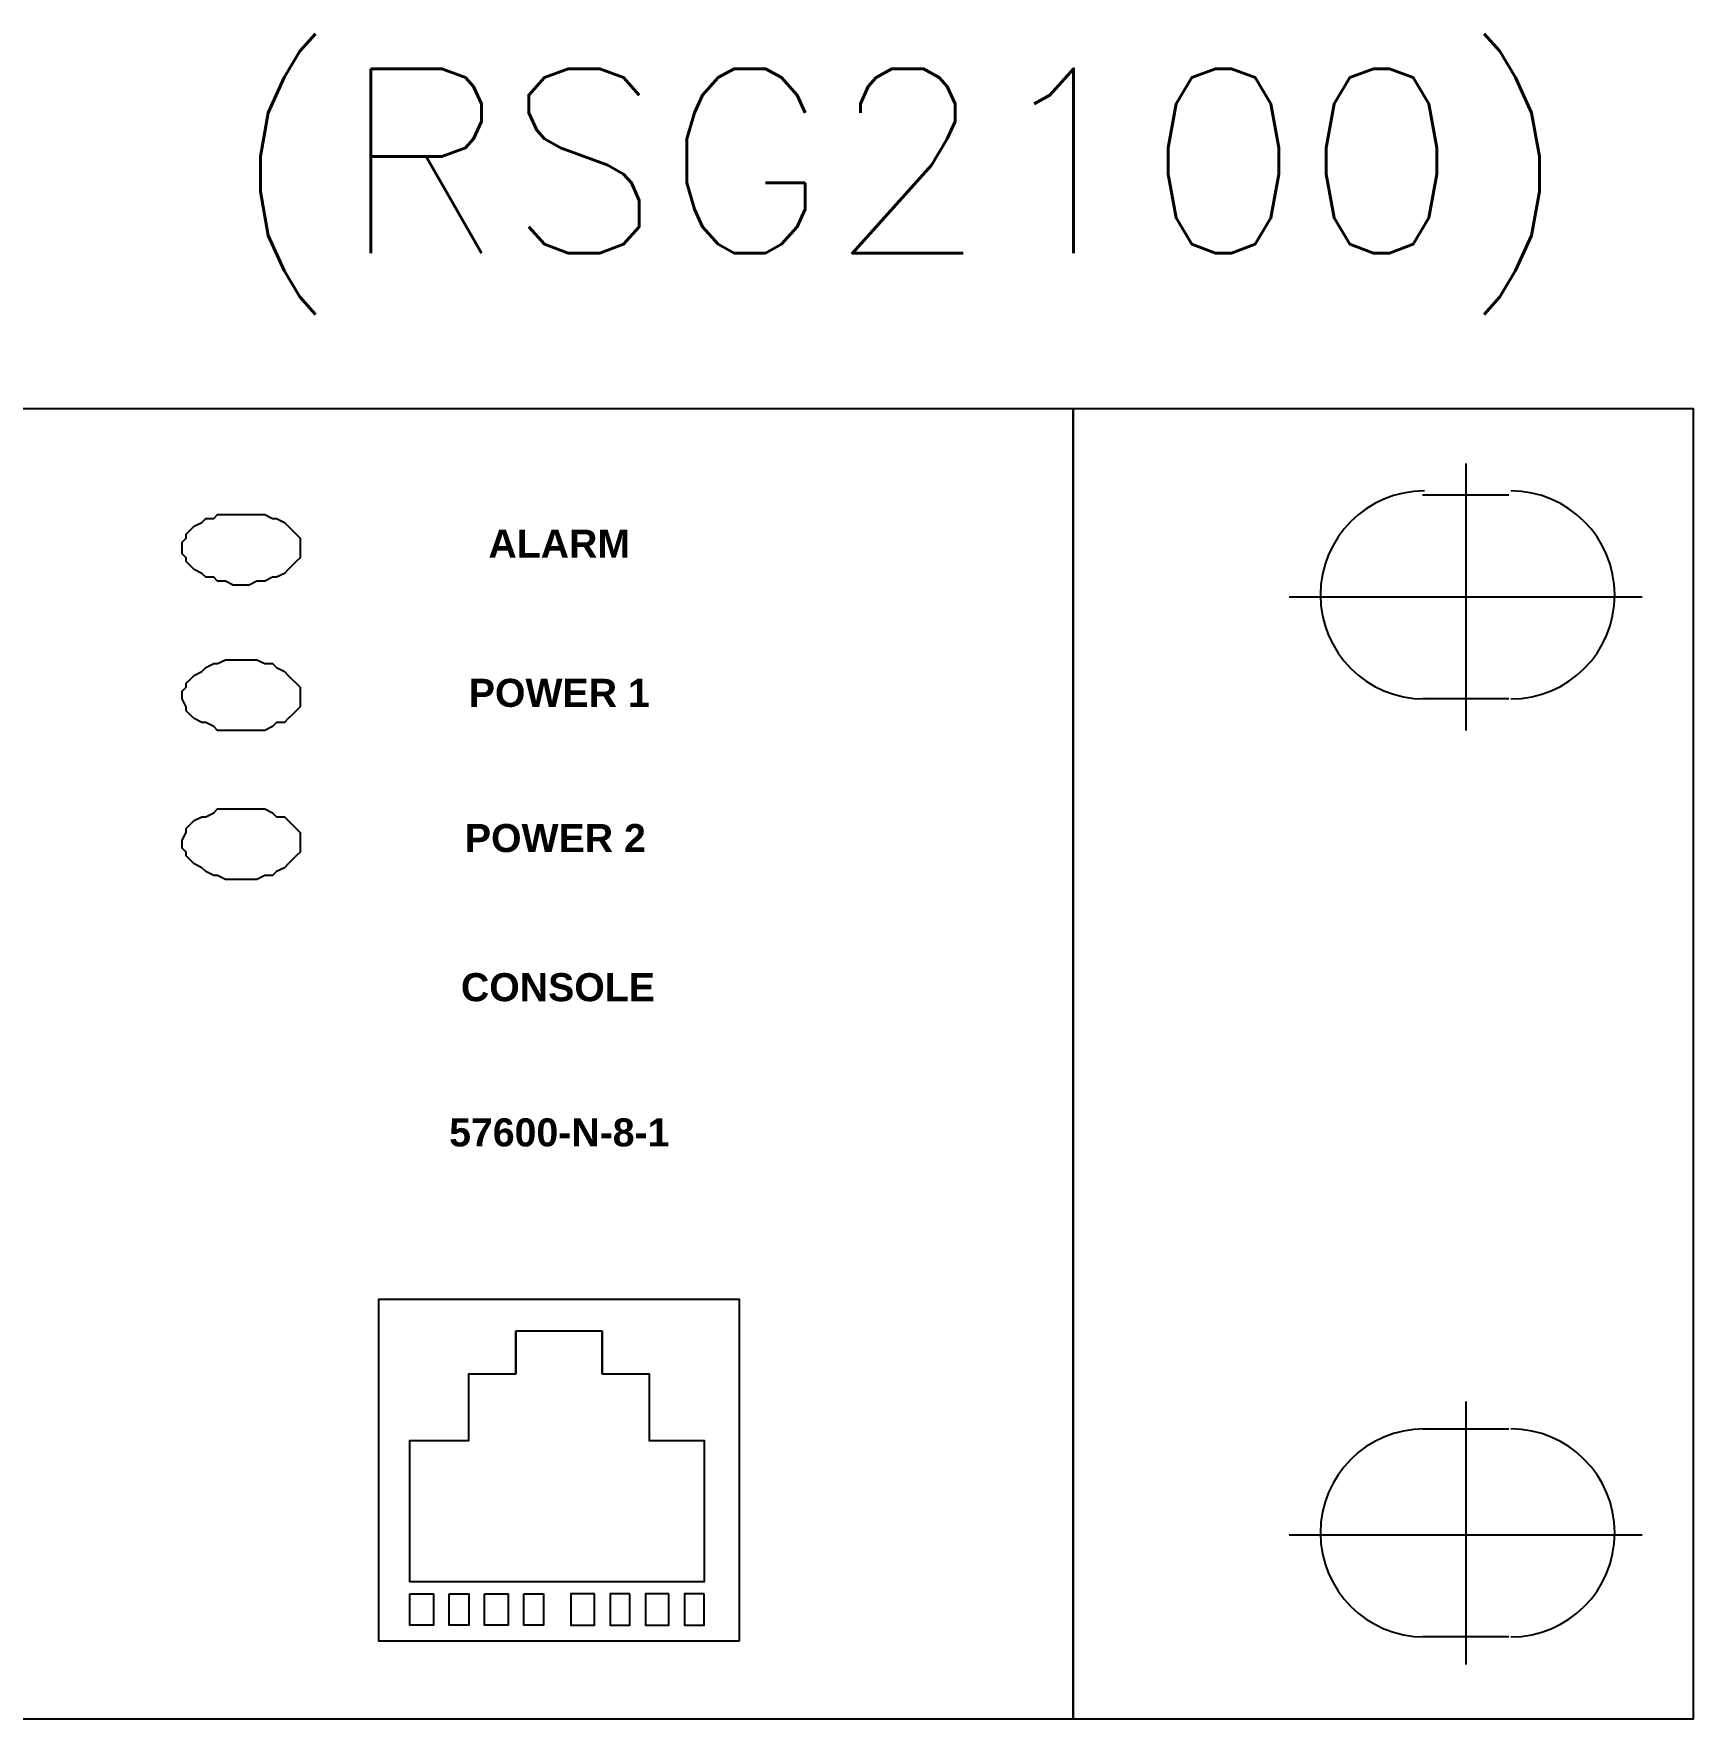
# Model space of a CAD drawing. Header units: millimetres. Extents: x -24 to 24, y -4.4 to 3.5.
# Drawn here: x 18.39 to 24.02, y -4.45 to 1.27 of the extents above; entities that cross this region are included whole.
import ezdxf

# ---------------------------------------------------------------- set-up
doc = ezdxf.new("R2010")
doc.units = ezdxf.units.MM
doc.styles.add('PDF Arial Bold', font='arialbd.ttf')
doc.styles.add('simplex', font='simplex.shx')

msp = doc.modelspace()

# ---------------------------------------------------------------- linework, layer by layer
for points in [[(21.9154, 0), (21.9154, -4.4456), (-21.9154, -4.4456), (-21.9154, 0)], [(21.9154, 0), (24.0185, 0), (24.0185, -4.4456), (21.9154, -4.4456)], [(19.2933, -0.4792), (19.2933, -0.4925), (19.2933, -0.5058), (19.28, -0.5191), (19.2667, -0.5324), (19.2534, -0.5457), (19.2401, -0.559), (19.2134, -0.5723), (19.2001, -0.5723), (19.1735, -0.5857), (19.1469, -0.5857), (19.1203, -0.599), (19.0936, -0.599), (19.067, -0.599), (19.0404, -0.5857), (19.0138, -0.5857), (19.0005, -0.5723), (18.9738, -0.5723), (18.9605, -0.559), (18.9339, -0.5457), (18.9206, -0.5324), (18.9073, -0.5191), (18.9073, -0.5058), (18.894, -0.4925), (18.894, -0.4792), (18.894, -0.4526), (18.9073, -0.4392), (18.9073, -0.4259), (18.9206, -0.4126), (18.9339, -0.3993), (18.9605, -0.386), (18.9738, -0.3727), (19.0005, -0.3727), (19.0138, -0.3594), (19.0404, -0.3594), (19.067, -0.3594), (19.0936, -0.3594), (19.1203, -0.3594), (19.1469, -0.3594), (19.1735, -0.3594), (19.2001, -0.3727), (19.2134, -0.3727), (19.2401, -0.386), (19.2534, -0.3993), (19.2667, -0.4126), (19.28, -0.4259), (19.2933, -0.4392), (19.2933, -0.4526)], [(19.2933, -0.9717), (19.2933, -0.985), (19.2933, -1.0116), (19.28, -1.0249), (19.2667, -1.0382), (19.2534, -1.0515), (19.2401, -1.0648), (19.2134, -1.0648), (19.2001, -1.0781), (19.1735, -1.0914), (19.1469, -1.0914), (19.1203, -1.0914), (19.0936, -1.0914), (19.067, -1.0914), (19.0404, -1.0914), (19.0138, -1.0914), (19.0005, -1.0781), (18.9738, -1.0648), (18.9605, -1.0648), (18.9339, -1.0515), (18.9206, -1.0382), (18.9073, -1.0249), (18.9073, -1.0116), (18.894, -0.985), (18.894, -0.9717), (18.894, -0.9583), (18.9073, -0.945), (18.9073, -0.9317), (18.9206, -0.9184), (18.9339, -0.9051), (18.9605, -0.8918), (18.9738, -0.8785), (19.0005, -0.8652), (19.0138, -0.8652), (19.0404, -0.8519), (19.067, -0.8519), (19.0936, -0.8519), (19.1203, -0.8519), (19.1469, -0.8519), (19.1735, -0.8652), (19.2001, -0.8652), (19.2134, -0.8785), (19.2401, -0.8918), (19.2534, -0.9051), (19.2667, -0.9184), (19.28, -0.9317), (19.2933, -0.945), (19.2933, -0.9583)], [(19.2933, -1.4774), (19.2933, -1.4908), (19.2933, -1.5041), (19.28, -1.5174), (19.2667, -1.5307), (19.2534, -1.544), (19.2401, -1.5573), (19.2134, -1.5706), (19.2001, -1.5839), (19.1735, -1.5839), (19.1469, -1.5972), (19.1203, -1.5972), (19.0936, -1.5972), (19.067, -1.5972), (19.0404, -1.5972), (19.0138, -1.5839), (19.0005, -1.5839), (18.9738, -1.5706), (18.9605, -1.5573), (18.9339, -1.544), (18.9206, -1.5307), (18.9073, -1.5174), (18.9073, -1.5041), (18.894, -1.4908), (18.894, -1.4774), (18.894, -1.4641), (18.9073, -1.4375), (18.9073, -1.4242), (18.9206, -1.4109), (18.9339, -1.3976), (18.9605, -1.3843), (18.9738, -1.3843), (19.0005, -1.371), (19.0138, -1.3577), (19.0404, -1.3577), (19.067, -1.3577), (19.0936, -1.3577), (19.1203, -1.3577), (19.1469, -1.3577), (19.1735, -1.3577), (19.2001, -1.371), (19.2134, -1.3843), (19.2401, -1.3843), (19.2534, -1.3976), (19.2667, -1.4109), (19.28, -1.4242), (19.2933, -1.4375), (19.2933, -1.4641)], [(20.784, -4.1794), (20.784, -3.0214), (19.5595, -3.0214), (19.5595, -4.1794)], [(19.666, -4.0197), (19.7458, -4.0197), (19.7458, -4.1262), (19.666, -4.1262)], [(19.7991, -4.0197), (19.8656, -4.0197), (19.8656, -4.1262), (19.7991, -4.1262)], [(19.9189, -4.0197), (19.9987, -4.0197), (19.9987, -4.1262), (19.9189, -4.1262)], [(20.052, -4.0197), (20.1185, -4.0197), (20.1185, -4.1262), (20.052, -4.1262)], [(20.2916, -4.0197), (20.2117, -4.0197), (20.2117, -4.1262), (20.2916, -4.1262)], [(20.4114, -4.0197), (20.3448, -4.0197), (20.3448, -4.1262), (20.4114, -4.1262)], [(20.5445, -4.0197), (20.4646, -4.0197), (20.4646, -4.1262), (20.5445, -4.1262)], [(20.6643, -4.0197), (20.5977, -4.0197), (20.5977, -4.1262), (20.6643, -4.1262)]]:
    msp.add_lwpolyline(points, close=True)
for points in [[(21.9154, -4.4456), (21.9154, 0)], [(23.2465, -0.1863), (23.2465, -1.0914)], [(23.1, -0.2928), (23.3929, -0.2928)], [(22.6475, -0.6389), (23.8454, -0.6389)], [(23.3929, -0.985), (23.1, -0.985)], [(20.0254, -3.1279), (20.1718, -3.1279), (20.3182, -3.1279)], [(20.0254, -3.1279), (20.0254, -3.2743), (20.0254, -3.1279)], [(20.3182, -3.1279), (20.3182, -3.2743), (20.3182, -3.1279)], [(20.3182, -3.2743), (20.4779, -3.2743), (20.4779, -3.5006), (20.6643, -3.5006), (20.6643, -3.9798), (20.1718, -3.9798), (19.666, -3.9798), (19.666, -3.5006), (19.8656, -3.5006), (19.8656, -3.2743), (20.0254, -3.2743)], [(23.2465, -3.3675), (23.2465, -4.2593)], [(23.1, -3.4607), (23.3929, -3.4607)], [(22.6475, -3.8201), (23.8454, -3.8201)], [(23.3929, -4.1661), (23.1, -4.1661)]]:
    msp.add_lwpolyline(points)
for centre, start, end in [((23.1067, -0.6322), 90, 270), ((23.3995, -0.6322), 270, 90), ((23.1067, -3.8134), 90, 270), ((23.3995, -3.8134), 270, 90)]:
    msp.add_arc(centre, 0.3527, start, end)

# ---------------------------------------------------------------- texts
at = {"attachment_point": 7}
for s, insert, char_height, style in [('(RSG2100)', (19.0517, 0.3194), 0.62475, 'simplex'), ('ALARM', (19.9322, -0.5058), 0.09528, 'PDF Arial Bold'), ('POWER 1', (19.8656, -1.0132), 0.09528, 'PDF Arial Bold'), ('POWER 2', (19.8523, -1.5057), 0.09528, 'PDF Arial Bold'), ('CONSOLE', (19.839, -2.0115), 0.09528, 'PDF Arial Bold'), ('57600-N-8-1', (19.7991, -2.504), 0.095278, 'PDF Arial Bold')]:
    msp.add_mtext(s, dxfattribs=dict(at, insert=insert, char_height=char_height, style=style))

doc.saveas('drawing.dxf')
